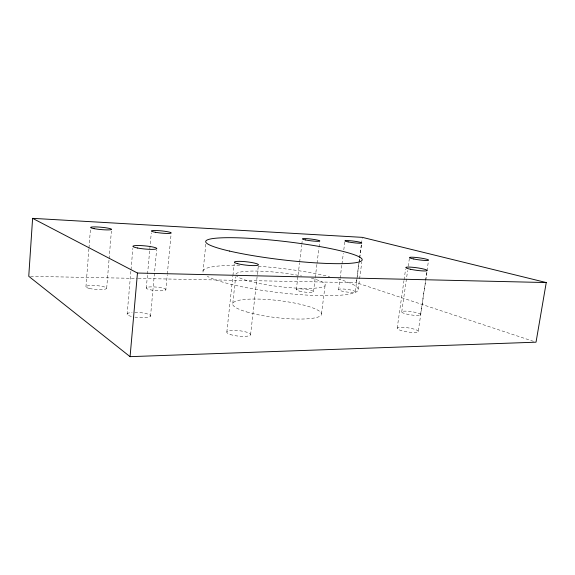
<?xml version="1.0" encoding="UTF-8"?>
<svg xmlns="http://www.w3.org/2000/svg" width="575" height="575" viewBox="0 0 575 575"><rect width="100%" height="100%" fill="white"/><g stroke="black" fill="none" stroke-linecap="round" stroke-linejoin="round"><path stroke-width="0.43" stroke-dasharray="2.88 2.16" d="M85.941 286.853L88.917 248.767M88.981 247.882L90.44 229.281M106.691 288.147L109.042 259.598M109.113 258.707L111.392 231.057M127.125 314.367L130.935 270.602M131.014 269.711L132.875 248.278M146.28 288.204L147.487 274.828M147.567 273.937L151.275 232.911M150.521 316.272L156.587 250.118M165.823 289.908A9.883 1.782 5 0 0 152.289 286.868A9.883 1.782 5 0 0 150.082 289.757A9.883 1.782 5 0 0 165.823 289.908L167.253 274.814M167.332 273.93L171.106 233.975M205.821 244.195L202.939 272.6A78.265 12.168 6.7 0 1 240.839 265.456M226.838 332.062L232.846 276.273M232.947 275.382L234.183 263.875M232.789 303.37L235.664 276.776M250.585 334.672L258.254 266.584M296.312 289.692L299.539 262.983M299.647 262.092L301.695 245.18M301.803 244.289L302.342 239.833M313.504 291.611L315.165 278.278M315.28 277.387L316.94 264.047M317.048 263.156L318.931 248.041M319.039 247.149L319.707 241.816M321.511 313.749L325.213 284.567M338.625 289.75L340.005 279.098M340.12 278.207L341.845 264.888M341.96 264.004L343.34 253.352M343.8 249.802L344.835 241.809M533.471 341.334L356.306 282.684L356.658 280.018M357.132 276.46L358.901 263.127M359.023 262.243L359.49 258.685M359.612 257.794L361.38 244.468M361.502 243.577L362.207 238.244M355.199 291.956A8.424 1.33 7.5 0 0 343.908 289.06A8.424 1.33 7.5 0 0 341.723 291.072A8.424 1.33 7.5 0 0 355.199 291.956L356.895 279.198M356.974 278.616L359.016 263.235M359.138 262.351L359.605 258.8M359.727 257.916L361.582 243.937M358.189 289.29L359.468 279.68M359.583 278.803L361.804 262.2M397.196 328.131L403.959 280.643M404.088 279.766L405.591 269.208M401.753 311.772L407.632 270.617M408.264 266.232L409.386 258.355M420.548 314.741A9.531 1.646 8.4 0 0 407.007 311.183A9.531 1.646 8.4 0 0 405.871 313.9A9.531 1.646 8.4 0 0 420.548 314.741L425.457 281.304M425.586 280.428L426.88 271.623M427.009 270.746L428.303 261.948M418.226 331.559A10.673 2.07 8.6 0 0 403.097 327.319A10.673 2.07 8.6 0 0 401.774 330.74A10.673 2.07 8.6 0 0 418.226 331.559L425.629 281.161M425.759 280.277L427.06 271.436M30.547 276.338L137.339 278.415M138.237 278.437L356.306 282.684M134.802 312.347A11.816 2.53 4.5 0 1 150.65 315.919A11.816 2.53 4.5 0 1 134.687 317.084M131.33 316.415A11.816 2.53 4.5 0 1 132.106 312.448M311.391 278.192A45.008 6.972 6.7 0 1 301.976 288.355A45.008 6.972 6.7 0 1 236.648 276.043M235.951 274.117A45.008 6.972 6.7 0 1 301.616 275.964M338.035 278.911A78.265 12.168 6.7 0 1 320.519 295.629A78.265 12.168 6.7 0 1 207.316 276.316M258.355 266.261A78.265 12.168 6.7 0 1 329.626 276.69M299.18 291.058A8.668 1.43 7 0 0 313.339 291.971A8.668 1.43 7 0 0 302.22 288.973A8.668 1.43 7 0 0 299.18 291.058M230.108 334.434A11.946 2.731 6.1 0 0 250.103 335.333A11.946 2.731 6.1 0 0 235.901 330.46A11.946 2.731 6.1 0 0 230.108 334.434M89.42 288.456A10.415 1.898 4.2 0 0 106.497 288.628A10.415 1.898 4.2 0 0 93.042 285.488A10.415 1.898 4.2 0 0 89.42 288.456M246.804 311.959A44.735 8.603 6.7 0 0 320.412 315.891A44.735 8.603 6.7 0 0 264.09 299.295A44.735 8.603 6.7 0 0 246.804 311.959"/><path stroke-width="0.86" d="M32.602 218.342L28.75 276.302L130.072 356.658L536.029 342.183L546.25 282.555L362.329 237.36L32.602 218.342L137.461 273.039L546.25 282.555M130.072 356.658L137.461 273.039M229.425 251.052A78.739 9.25 6.7 0 0 359.777 261.754A78.739 9.25 6.7 0 0 262.66 239.257A78.739 9.25 6.7 0 0 229.425 251.052M410.593 269.287A10.803 1.279 7.9 0 0 427.189 270.552A10.803 1.279 7.9 0 0 411.729 267.21A10.803 1.279 7.9 0 0 410.593 269.287M237.777 263.731A12.118 1.689 6.3 0 0 257.995 265.204A12.118 1.689 6.3 0 0 243.448 261.517A12.118 1.689 6.3 0 0 237.777 263.731M305.397 239.926A8.762 0.877 6.9 0 0 319.664 241.141A8.762 0.877 6.9 0 0 308.344 238.776A8.762 0.877 6.9 0 0 305.397 239.926M155.329 232.264A9.998 1.1 5.7 0 0 171.192 233.083A9.998 1.1 5.7 0 0 157.442 230.575A9.998 1.1 5.7 0 0 155.329 232.264M348.127 241.888A8.51 0.819 7.2 0 0 361.704 243.053A8.51 0.819 7.2 0 0 350.218 240.738A8.51 0.819 7.2 0 0 348.127 241.888M413.77 258.987A9.638 1.013 7.7 0 0 428.562 260.188A9.638 1.013 7.7 0 0 414.755 257.356A9.638 1.013 7.7 0 0 413.77 258.987M94.142 228.663A10.537 1.172 5.2 0 0 111.356 229.562A10.537 1.172 5.2 0 0 97.692 226.988A10.537 1.172 5.2 0 0 94.142 228.663M137.554 248.005A11.974 1.56 5.4 0 0 156.716 248.752A11.974 1.56 5.4 0 0 140.458 245.575A11.974 1.56 5.4 0 0 137.554 248.005"/></g></svg>
